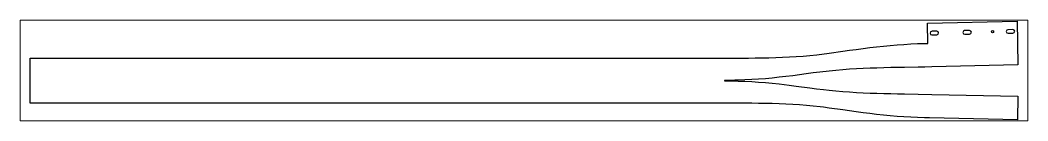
# Paper-space layout 'Layout1' of a CAD drawing. Header units: millimetres. Extents: x 0 to 257, y 85 to 110.
# The model-space entities are those that its viewports show. They can reach past a viewport. Long polylines and large blocks are cut down to what shows.
import ezdxf

# ---------------------------------------------------------------- set-up
doc = ezdxf.new("R2010")
doc.units = ezdxf.units.MM
doc.header["$LTSCALE"] = 25
doc.layers.add('3_Pezzi', color=7, linetype='Continuous')
doc.layers.add('5_Bulloni', color=7, linetype='Continuous')

msp = doc.modelspace()

# ---------------------------------------------------------------- linework, layer by layer
at = {"layer": '3_Pezzi', "color": 3, "linetype": 'Continuous'}
for p, q in [((2652.9, 140.5), (2918, 146.2)), ((2654.2, 80.4), (2652.9, 140.5)), ((2918, 146.2), (2920.8, 16.3)), ((2402.9, 56.9), (2422.9, 59.8)), ((2422.9, 59.8), (2442.9, 62.6)), ((2442.9, 62.6), (2462.9, 65.3)), ((2462.9, 65.3), (2483, 67.8)), ((2483, 67.8), (2503, 70.1)), ((2503, 70.1), (2523.1, 72.3)), ((2523.1, 72.3), (2543.2, 74.2)), ((2543.2, 74.2), (2563.4, 75.9)), ((2563.4, 75.9), (2583.5, 77.3)), ((2583.5, 77.3), (2603.7, 78.5)), ((2603.7, 78.5), (2623.9, 79.5)), ((2623.9, 79.5), (2644.1, 80.2)), ((2644.1, 80.2), (2654.2, 80.4)), ((0, -96.5), (0, 36.5)), ((0, 36.5), (2053, 36.5)), ((2053, 36.5), (2073.2, 36.6)), ((2073.2, 36.6), (2083.3, 36.6)), ((2083.3, 36.6), (2103.5, 36.7)), ((2103.5, 36.7), (2123.7, 36.9)), ((2123.7, 36.9), (2143.9, 37.1)), ((2143.9, 37.1), (2164.1, 37.5)), ((2164.1, 37.5), (2184.3, 37.9)), ((2184.3, 37.9), (2204.5, 38.4)), ((2204.5, 38.4), (2224.6, 39.1)), ((2224.6, 39.1), (2245, 40)), ((2245, 40), (2265.3, 41.1)), ((2265.3, 41.1), (2285.5, 42.5)), ((2285.5, 42.5), (2305.6, 44.3)), ((2305.6, 44.3), (2325.7, 46.4)), ((2325.7, 46.4), (2362.9, 51.1)), ((2362.9, 51.1), (2402.9, 56.9)), ((2382.6, 0.3), (2362.5, -1.7)), ((2402.8, 2), (2382.6, 0.3)), ((2423, 3.5), (2402.8, 2)), ((2443.2, 4.7), (2423, 3.5)), ((2463.5, 5.8), (2443.2, 4.7)), ((2483.8, 6.7), (2463.5, 5.8)), ((2504, 7.4), (2483.8, 6.7)), ((2524.3, 8), (2504, 7.4)), ((2544.5, 8.5), (2524.3, 8)), ((2564.8, 8.9), (2544.5, 8.5)), ((2585, 9.3), (2564.8, 8.9)), ((2625.4, 10), (2585, 9.3)), ((2645.6, 10.3), (2625.4, 10)), ((2665.8, 10.7), (2645.6, 10.3)), ((2920.8, 16.3), (2665.8, 10.7)), ((2063.1, -29.4), (2053, -29.4)), ((2053, -29.4), (2053, -30.6)), ((2073.2, -29.3), (2063.1, -29.4)), ((2083.3, -29.1), (2073.2, -29.3)), ((2093.4, -28.8), (2083.3, -29.1)), ((2113.6, -28.1), (2093.4, -28.8)), ((2133.8, -27.1), (2113.6, -28.1)), ((2154.1, -25.8), (2133.8, -27.1)), ((2174.2, -24.2), (2154.1, -25.8)), ((2194.4, -22.3), (2174.2, -24.2)), ((2214.6, -20.2), (2194.4, -22.3)), ((2234.7, -17.9), (2214.6, -20.2)), ((2254.9, -15.3), (2234.7, -17.9)), ((2275, -12.6), (2254.9, -15.3)), ((2295.1, -9.8), (2275, -12.6)), ((2315.2, -7.1), (2295.1, -9.8)), ((2335.3, -4.7), (2315.2, -7.1)), ((2362.5, -1.7), (2335.3, -4.7)), ((2053, -30.6), (2063.1, -30.6)), ((2063.1, -30.6), (2073.2, -30.7)), ((2073.2, -30.7), (2083.3, -30.9)), ((2083.3, -30.9), (2093.4, -31.2)), ((2093.4, -31.2), (2113.6, -31.9)), ((2113.6, -31.9), (2133.9, -32.9)), ((2133.9, -32.9), (2154.1, -34.2)), ((2154.1, -34.2), (2174.2, -35.8)), ((2174.2, -35.8), (2194.4, -37.7)), ((2194.4, -37.7), (2214.6, -39.8)), ((2214.6, -39.8), (2244.8, -43.4)), ((2244.8, -43.4), (2264.9, -46)), ((2264.9, -46), (2305.2, -51.6)), ((2305.2, -51.6), (2325.3, -54.1)), ((2325.3, -54.1), (2345.4, -56.5)), ((2345.4, -56.5), (2362.5, -58.3)), ((2362.5, -58.3), (2382.6, -60.3)), ((2382.6, -60.3), (2402.8, -62)), ((2402.8, -62), (2423, -63.5)), ((2423, -63.5), (2443.2, -64.7)), ((2443.2, -64.7), (2463.5, -65.8)), ((2463.5, -65.8), (2483.8, -66.7)), ((2483.8, -66.7), (2504, -67.4)), ((2504, -67.4), (2524.3, -68)), ((2524.3, -68), (2544.5, -68.5)), ((2544.5, -68.5), (2564.8, -68.9)), ((2564.8, -68.9), (2585, -69.3)), ((2585, -69.3), (2665.8, -70.7)), ((2665.8, -70.7), (2920.8, -76.3)), ((2920.8, -76.3), (2919.3, -146.2)), ((2053, -96.5), (0, -96.5)), ((2093.4, -96.7), (2053, -96.5)), ((2113.6, -96.8), (2093.4, -96.7)), ((2133.8, -97), (2113.6, -96.8)), ((2154, -97.3), (2133.8, -97)), ((2174.2, -97.7), (2154, -97.3)), ((2194.4, -98.1), (2174.2, -97.7)), ((2214.5, -98.8), (2194.4, -98.1)), ((2234.7, -99.5), (2214.5, -98.8)), ((2255.2, -100.5), (2234.7, -99.5)), ((2275.4, -101.8), (2255.2, -100.5)), ((2295.5, -103.4), (2275.4, -101.8)), ((2315.7, -105.3), (2295.5, -103.4)), ((2335.8, -107.6), (2315.7, -105.3)), ((2345.8, -108.9), (2335.8, -107.6)), ((2362.9, -111.1), (2345.8, -108.9)), ((2402.9, -116.9), (2362.9, -111.1)), ((2422.9, -119.8), (2402.9, -116.9)), ((2442.9, -122.6), (2422.9, -119.8)), ((2462.9, -125.3), (2442.9, -122.6)), ((2483, -127.8), (2462.9, -125.3)), ((2503, -130.1), (2483, -127.8)), ((2523.1, -132.3), (2503, -130.1)), ((2543.2, -134.2), (2523.1, -132.3)), ((2563.4, -135.9), (2543.2, -134.2)), ((2583.5, -137.3), (2563.4, -135.9)), ((2603.7, -138.5), (2583.5, -137.3)), ((2623.9, -139.5), (2603.7, -138.5)), ((2644.1, -140.2), (2623.9, -139.5)), ((2658.9, -140.6), (2644.1, -140.2)), ((2919.3, -146.2), (2658.9, -140.6))]:
    msp.add_line(p, q, dxfattribs=at)
at = {"layer": '5_Bulloni', "color": 4, "linetype": 'Continuous'}
for p, q in [((2905.8, 121.2), (2891.3, 120.9)), ((2680.7, 116.3), (2666.2, 116)), ((2666.4, 105.5), (2680.9, 105.8)), ((2777.7, 118.4), (2763.2, 118.1)), ((2763.4, 107.6), (2777.9, 107.9)), ((2891.5, 110.4), (2906, 110.7))]:
    msp.add_line(p, q, dxfattribs=at)
at = {"layer": '5_Bulloni', "color": 2, "linetype": 'Continuous'}
msp.add_circle((2845.7, 114.7), 3.25, dxfattribs=at)
at = {"layer": '5_Bulloni', "color": 4, "linetype": 'Continuous'}
for centre, start, end in [((2891.4, 115.6), 91.2657, 271.2657), ((2905.9, 115.9), 271.2657, 91.2657), ((2666.3, 110.7), 91.2684, 271.263), ((2680.8, 111), 271.2657, 91.2657), ((2763.3, 112.8), 91.2657, 271.2657), ((2777.8, 113.1), 271.2684, 91.263)]:
    msp.add_arc(centre, 5.25, start, end, dxfattribs=at)

psp = doc.layouts.get("Layout1")

# ---------------------------------------------------------------- viewports
at = {"layer": '0'}
psp.add_viewport(center=(128.5, 97.5), size=(257, 25.7339), view_center_point=(1460.4, 0), view_height=298.3151, dxfattribs=at)

doc.saveas('drawing.dxf')
